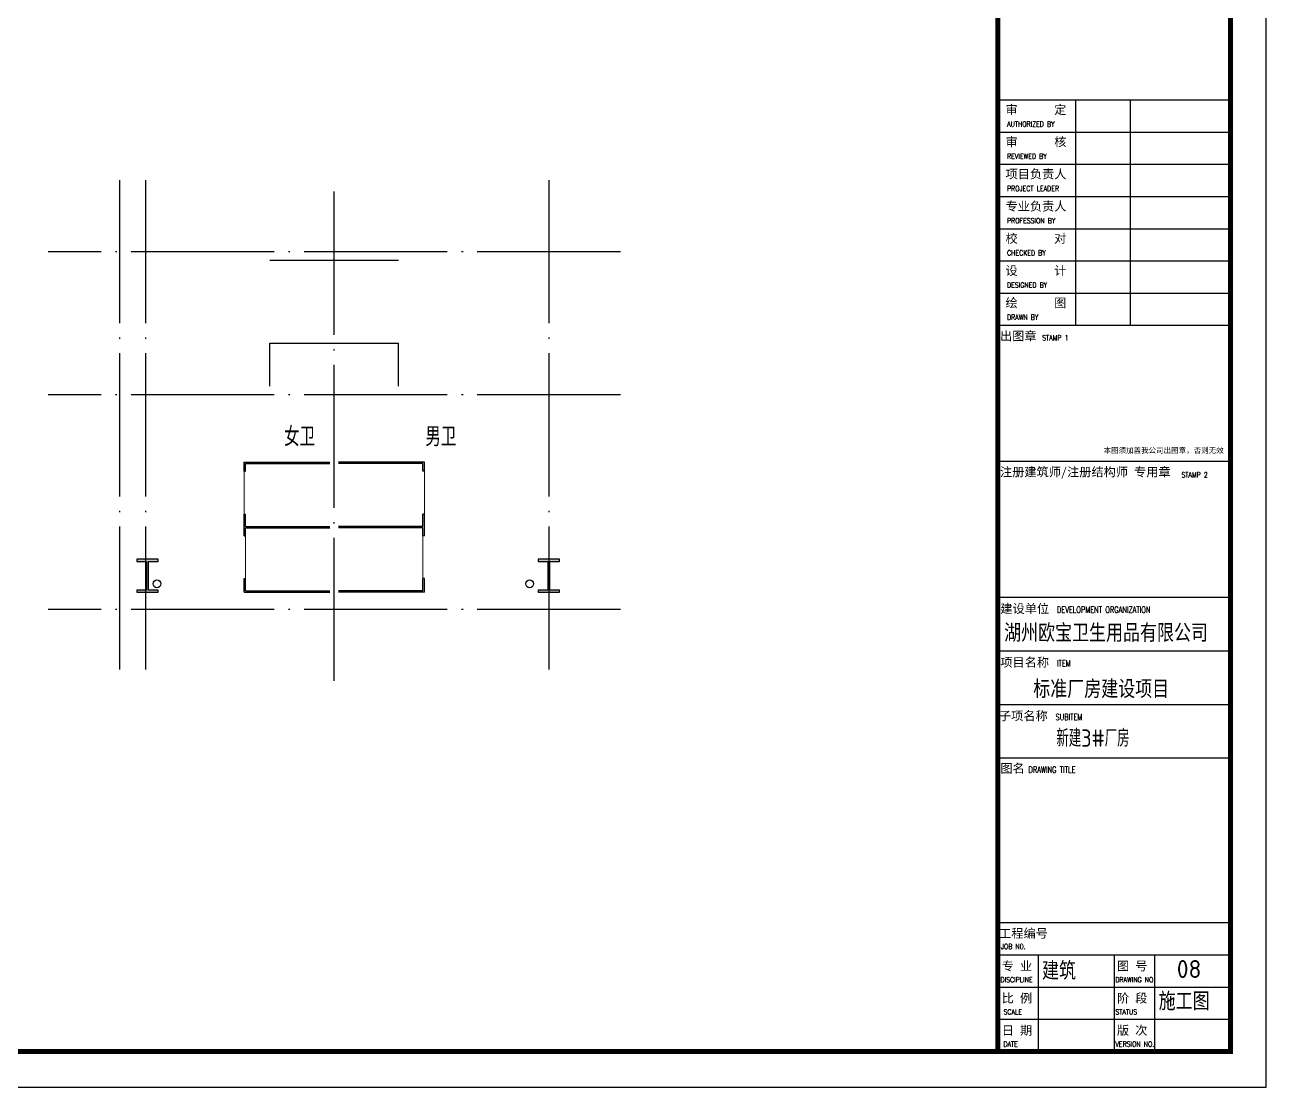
# Model space of a CAD drawing. Extents: x -248860 to 1018944, y -1060852 to 188626.
# Drawn here: x 770321 to 805028, y 19053 to 48753 of the extents above; entities that cross this region are included whole.
import ezdxf
from ezdxf.enums import TextEntityAlignment as Align

# ---------------------------------------------------------------- set-up
doc = ezdxf.new("R2010")
doc.units = 0
doc.header["$LTSCALE"] = 1000
doc.header["$MEASUREMENT"] = 0
doc.linetypes.add('DOTE', pattern=[2.42, 2, -0.2, 0.02, -0.2])
doc.layers.get('0').update_dxf_attribs({"linetype": 'CONTINUOUS'})
for name, color, linetype in [('DOTE', 253, 'DOTE'), ('PUB_TEXT', 7, 'CONTINUOUS'), ('PUB_TITLE', 4, 'CONTINUOUS'), ('WALL', 6, 'CONTINUOUS'), ('图层1', 53, 'CONTINUOUS'), ('图框', 4, 'CONTINUOUS'), ('栏板', 42, 'CONTINUOUS'), ('立面图', 40, 'CONTINUOUS'), ('立面白线', 31, 'CONTINUOUS')]:
    doc.layers.add(name, color=color, linetype=linetype)
doc.layers.add('细线', color=8, linetype='CONTINUOUS', lineweight=9)
doc.styles.add('FJY', font='hztxt_e.shx', dxfattribs={"width": 0.7, "height": 400, "bigfont": 'hztxt.shx'})
doc.styles.add('iIcon2', font='')
doc.styles.add('MIMI-TKWZ', font='romanc.shx', dxfattribs={"width": 0.75, "oblique": 15, "bigfont": 'bigfont.shx'})
doc.styles.get("Standard").update_dxf_attribs({"font": 'GBENOR', "bigfont": 'GBCBIG'})
doc.styles.add('STYLE1', font='tssdeng.shx', dxfattribs={"height": 8, "bigfont": 'tssdchn.shx'})
doc.styles.get('iIcon2').set_extended_font_data('SimSun')

# ---------------------------------------------------------------- blocks, each defined once
blk = doc.blocks.new('jhyfty')
at = {"layer": '图框'}
for p, q in [((769351, 133310), (775851, 133310)), ((769351, 133310), (775851, 133310)), ((771523, 133310), (771523, 127010)), ((773051, 133310), (773051, 127010)), ((769351, 132410), (775851, 132410)), ((769351, 131510), (775851, 131510)), ((769351, 130610), (775851, 130610)), ((769351, 129710), (775851, 129710)), ((769351, 128810), (775851, 128810)), ((769351, 127910), (775851, 127910)), ((769351, 123210), (775851, 123210)), ((769351, 119410), (775851, 119410)), ((769351, 117910), (775851, 117910)), ((769351, 116410), (775851, 116410)), ((769351, 110310), (775851, 110310)), ((769351, 109410), (775851, 109410)), ((770476, 109410), (770476, 106710)), ((772601, 109410), (772601, 106710)), ((773726, 109410), (773726, 106710)), ((769351, 108510), (775851, 108510)), ((769351, 107610), (775851, 107610))]:
    blk.add_line(p, q, dxfattribs=at)
blk.add_lwpolyline([(650751, 105710), (776851, 105710), (776851, 165110), (650751, 165110)], close=True, dxfattribs=at)
at = {"layer": '图框', "const_width": 140}
for points in [[(653251, 164110), (775851, 164110), (775851, 106710), (653251, 106710)], [(775851, 164110), (769351, 164110), (769351, 106710), (775851, 106710)]]:
    blk.add_lwpolyline(points, close=True, dxfattribs=at)
at = {"layer": '图框', "const_width": 35}
for points in [[(769351, 133310), (775851, 133310)], [(769351, 127010), (775851, 127010)], [(769351, 119410), (775851, 119410)], [(769351, 114910), (775851, 114910)]]:
    blk.add_lwpolyline(points, dxfattribs=at)
at = {"layer": '图框', "style": 'iIcon2'}
for s, height, p in [('审      定', 250, (769563, 132914)), ('审      核', 250, (769563, 132014)), ('项目负责人', 250, (769563, 131114)), ('专业负责人', 250, (769563, 130214)), ('校      对', 250, (769563, 129314)), ('设      计', 250, (769563, 128414)), ('绘      图', 250, (769563, 127514)), ('出图章', 250, (769408, 126586)), ('本图须加盖我公司出图章，否则无效', 150, (772304, 123437)), ('注册建筑师/注册结构师 专用章', 250, (769408, 122786)), ('建设单位', 250, (769418, 118965)), ('项目名称', 250, (769418, 117465)), ('子项名称', 250, (769379, 115967)), ('图名', 250, (769418, 114500)), ('工程编号', 250, (769384, 109886)), ('专 业', 250, (769457, 108974)), ('图 号', 250, (772679, 108974)), ('比 例', 250, (769457, 108074)), ('阶 段', 250, (772679, 108074)), ('日 期', 250, (769457, 107174)), ('版 次', 250, (772679, 107174))]:
    blk.add_text(s, height=height, dxfattribs=at).set_placement(p)
at = {"layer": '图框', "style": 'MIMI-TKWZ', "width": 0.75}
for s, height, p in [('AUTHORIZED BY', 145, (769607, 132562)), ('REVIEWED BY', 145, (769607, 131662)), ('PROJECT LEADER', 145, (769607, 130762)), ('PROFESSION BY', 145, (769607, 129862)), ('CHECKED BY', 145, (769607, 128962)), ('DESIGNED BY', 145, (769607, 128062)), ('DRAWN BY', 145, (769607, 127162)), ('STAMP 1', 145, (770589, 126589)), ('STAMP 2', 145, (774482, 122756)), ('DEVELOPMENT ORGANIZATION', 180, (771000, 118968)), ('ITEM', 180, (771000, 117468)), ('SUBITEM', 180, (770961, 115969)), ('DRAWING TITLE', 180, (770206, 114496)), ('JOB N0.', 145, (769434, 109571)), ('DISCIPLINE', 145, (769424, 108641)), ('DRAWING NO.', 145, (772635, 108641)), ('SCALE', 145, (769507, 107741)), ('STATUS', 145, (772635, 107741)), ('DATE', 145, (769507, 106841)), ('VERSION NO.', 145, (772635, 106841))]:
    blk.add_text(s, height=height, dxfattribs=at).set_placement(p)
blk = doc.blocks.new('钢柱')
blk.add_hatch(color=256).paths.add_polyline_path([(4275, 9436), (4140, 9436), (4140, 9466), (4440, 9466), (4440, 9436), (4305, 9436), (4305, 9036), (4440, 9036), (4440, 9006), (4140, 9006), (4140, 9036), (4275, 9036)])
blk.add_lwpolyline([(4275, 9436), (4140, 9436), (4140, 9466), (4440, 9466), (4440, 9436), (4305, 9436), (4305, 9036), (4440, 9036), (4440, 9006), (4140, 9006), (4140, 9036), (4275, 9036), (4275, 9436), (4140, 9436)])
blk = doc.blocks.new('422030')
at = {"layer": 'DOTE', "linetype": 'DOTE'}
for p, q in [((313371, -418456), (313371, -425456)), ((313731, -418456), (313731, -425456)), ((319371, -418456), (319371, -425456)), ((316371, -425456), (316371, -418616)), ((320371, -419456), (312371, -419456)), ((320371, -421456), (312371, -421456)), ((320371, -424456), (312371, -424456))]:
    blk.add_line(p, q, dxfattribs=at)
at = {"layer": '栏板'}
for p, q in [((315111, -422526), (315111, -422396)), ((315131, -422526), (315131, -422416)), ((317611, -422526), (317611, -422416)), ((317631, -422526), (317631, -422396)), ((315111, -423316), (315111, -423126)), ((315131, -423296), (315131, -423126)), ((317611, -423296), (317611, -423126)), ((317631, -423316), (317631, -423126)), ((315111, -423426), (315111, -423296)), ((315131, -423296), (316311, -423296)), ((315131, -423296), (316311, -423296)), ((315131, -423316), (316311, -423316)), ((315131, -423426), (315131, -423316)), ((315131, -423316), (316311, -423316)), ((317611, -423296), (316431, -423296)), ((317611, -423296), (316431, -423296)), ((317611, -423316), (316431, -423316)), ((317611, -423316), (316431, -423316)), ((317611, -423426), (317611, -423316)), ((317631, -423426), (317631, -423296)), ((315111, -423426), (315131, -423426)), ((317631, -423426), (317611, -423426)), ((315111, -424216), (315111, -424026)), ((315131, -424196), (315131, -424026)), ((317611, -424196), (317611, -424026)), ((317631, -424216), (317631, -424026)), ((315111, -424216), (316311, -424216)), ((315131, -424196), (316311, -424196)), ((317611, -424196), (316431, -424196)), ((317631, -424216), (316431, -424216))]:
    blk.add_line(p, q, dxfattribs=at)
at = {"layer": '立面图'}
for p, q in [((315471, -419576), (317271, -419576)), ((315471, -421336), (315471, -420736)), ((315471, -420736), (317271, -420736)), ((317271, -421336), (317271, -420736)), ((315111, -422396), (316311, -422396)), ((315131, -422416), (316311, -422416)), ((317631, -422396), (316431, -422396)), ((317611, -422416), (316431, -422416))]:
    blk.add_line(p, q, dxfattribs=at)
for centre in [(313893, -424098), (319103, -424098)]:
    blk.add_circle(centre, 55, dxfattribs=at)
at = {"layer": '立面白线'}
for p, q in [((315111, -422526), (315131, -422526)), ((317631, -422526), (317611, -422526)), ((315111, -423126), (315131, -423126)), ((317631, -423126), (317611, -423126)), ((315111, -424026), (315131, -424026)), ((317631, -424026), (317611, -424026))]:
    blk.add_line(p, q, dxfattribs=at)
at = {"layer": '细线'}
for p, q in [((315111, -422526), (315111, -423126)), ((317631, -422526), (317631, -423126)), ((315131, -423426), (315131, -424026)), ((317611, -423426), (317611, -424026))]:
    blk.add_line(p, q, dxfattribs=at)
at = {"xscale": -1, "rotation": 180}
for p in [(309471, -414750), (315081, -414750)]:
    blk.add_blockref('钢柱', p, dxfattribs=at)

msp = doc.modelspace()

# ---------------------------------------------------------------- block references
at = {"layer": 'WALL'}
msp.add_blockref('jhyfty', (28177.3, -86656.8), dxfattribs=at)
at = {"layer": '立面图', "xscale": 2, "yscale": 2, "zscale": 2}
msp.add_blockref('422030', (146230.4, 881322.2), dxfattribs=at)

# ---------------------------------------------------------------- texts
at = {"layer": 'PUB_TEXT', "style": 'STYLE1'}
for s, p in [('湖州欧宝卫生用品有限公司', (797700.9, 31750.9)), ('标准厂房建设项目', (798516.1, 30180)), ('建筑', (798761.3, 22305.8)), ('08', (802530.5, 22356)), ('施工图', (802021.4, 21452.8))]:
    msp.add_text(s, height=500, dxfattribs=at).set_placement(p, align=Align.MIDDLE_LEFT)
at = {"layer": 'PUB_TITLE', "color": 0, "style": 'FJY', "width": 0.8}
for s, p in [('女卫', (777573.4, 36970.9)), ('男卫', (781521, 36970.9))]:
    msp.add_text(s, height=540, dxfattribs=at).set_placement(p)
at = {"layer": '图层1'}
msp.add_text('新建3#厂房', height=482.27, dxfattribs=at).set_placement((799161.6, 28569.9))

doc.saveas('drawing.dxf')
